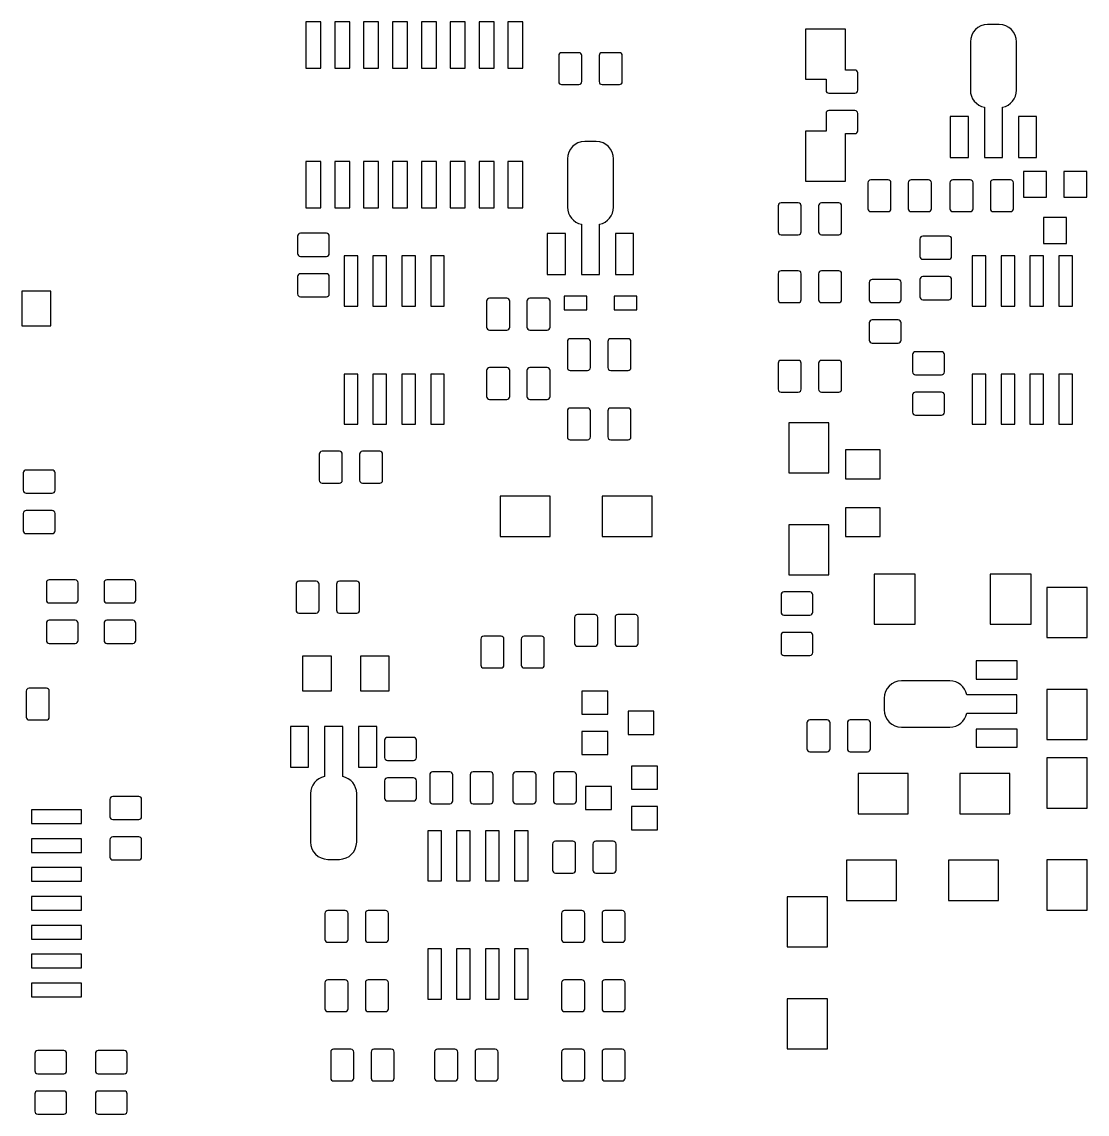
# Model space of a CAD drawing. Header units: millimetres. Extents: x 123.8 to 216.7, y 170.4 to 268.7.
# Drawn here: x 169.83 to 216.7, y 170.69 to 218.72 of the extents above; entities that cross this region are included whole.
import ezdxf

# ---------------------------------------------------------------- set-up
doc = ezdxf.new("R2010")
doc.units = ezdxf.units.MM

msp = doc.modelspace()

# ---------------------------------------------------------------- linework, layer by layer
at = {"color": 7, "linetype": 'Continuous'}
for p, q in [((182.989, 218.717), (182.329, 218.717)), ((182.329, 218.717), (182.329, 216.685)), ((182.989, 216.685), (182.989, 218.717)), ((184.259, 218.717), (183.599, 218.717)), ((183.599, 218.717), (183.599, 216.685)), ((184.259, 216.685), (184.259, 218.717)), ((185.529, 218.717), (184.869, 218.717)), ((184.869, 218.717), (184.869, 216.685)), ((185.529, 216.685), (185.529, 218.717)), ((186.799, 218.717), (186.139, 218.717)), ((186.139, 218.717), (186.139, 216.685)), ((186.799, 216.685), (186.799, 218.717)), ((188.069, 218.717), (187.409, 218.717)), ((187.409, 218.717), (187.409, 216.685)), ((188.069, 216.685), (188.069, 218.717)), ((189.339, 218.717), (188.679, 218.717)), ((188.679, 218.717), (188.679, 216.685)), ((189.339, 216.685), (189.339, 218.717)), ((190.609, 218.717), (189.949, 218.717)), ((189.949, 218.717), (189.949, 216.685)), ((190.609, 216.685), (190.609, 218.717)), ((191.879, 218.717), (191.219, 218.717)), ((191.219, 218.717), (191.219, 216.685)), ((191.879, 216.685), (191.879, 218.717)), ((212.833, 218.599), (212.325, 218.599)), ((206.077, 218.399), (204.307, 218.399)), ((204.307, 218.399), (204.307, 216.199)), ((206.077, 216.596), (206.077, 218.399)), ((211.563, 217.837), (211.563, 215.711)), ((213.595, 215.711), (213.595, 217.837)), ((193.454, 217.231), (193.454, 216.088)), ((194.343, 217.358), (193.581, 217.358)), ((194.47, 216.088), (194.47, 217.231)), ((195.232, 217.231), (195.232, 216.088)), ((196.121, 217.358), (195.359, 217.358)), ((196.248, 216.088), (196.248, 217.231)), ((182.329, 216.685), (182.989, 216.685)), ((183.599, 216.685), (184.259, 216.685)), ((184.869, 216.685), (185.529, 216.685)), ((186.139, 216.685), (186.799, 216.685)), ((187.409, 216.685), (188.069, 216.685)), ((188.679, 216.685), (189.339, 216.685)), ((189.949, 216.685), (190.609, 216.685)), ((191.219, 216.685), (191.879, 216.685)), ((204.307, 216.199), (205.213, 216.199)), ((205.213, 216.199), (205.213, 215.707)), ((206.483, 216.596), (206.077, 216.596)), ((206.61, 215.707), (206.61, 216.469)), ((193.581, 215.961), (194.343, 215.961)), ((195.359, 215.961), (196.121, 215.961)), ((205.34, 215.58), (206.483, 215.58)), ((206.483, 214.818), (205.34, 214.818)), ((212.179, 214.964), (212.179, 212.757)), ((212.979, 212.757), (212.979, 214.964)), ((205.213, 214.691), (205.213, 213.929)), ((206.61, 213.929), (206.61, 214.691)), ((211.48, 214.553), (210.68, 214.553)), ((210.68, 214.553), (210.68, 212.753)), ((211.48, 212.753), (211.48, 214.553)), ((214.478, 214.553), (213.678, 214.553)), ((213.678, 214.553), (213.678, 212.753)), ((214.478, 212.753), (214.478, 214.553)), ((205.214, 213.915), (204.307, 213.915)), ((204.307, 213.915), (204.307, 211.715)), ((206.077, 211.715), (206.077, 213.802)), ((206.077, 213.802), (206.483, 213.802)), ((195.105, 213.456), (194.597, 213.456)), ((182.989, 212.571), (182.329, 212.571)), ((182.329, 212.571), (182.329, 210.539)), ((182.989, 210.539), (182.989, 212.571)), ((184.259, 212.571), (183.599, 212.571)), ((183.599, 212.571), (183.599, 210.539)), ((184.259, 210.539), (184.259, 212.571)), ((185.529, 212.571), (184.869, 212.571)), ((184.869, 212.571), (184.869, 210.539)), ((185.529, 210.539), (185.529, 212.571)), ((186.799, 212.571), (186.139, 212.571)), ((186.139, 212.571), (186.139, 210.539)), ((186.799, 210.539), (186.799, 212.571)), ((188.069, 212.571), (187.409, 212.571)), ((187.409, 212.571), (187.409, 210.539)), ((188.069, 210.539), (188.069, 212.571)), ((189.339, 212.571), (188.679, 212.571)), ((188.679, 212.571), (188.679, 210.539)), ((189.339, 210.539), (189.339, 212.571)), ((190.609, 212.571), (189.949, 212.571)), ((189.949, 212.571), (189.949, 210.539)), ((190.609, 210.539), (190.609, 212.571)), ((191.879, 212.571), (191.219, 212.571)), ((191.219, 212.571), (191.219, 210.539)), ((191.879, 210.539), (191.879, 212.571)), ((193.835, 212.694), (193.835, 210.568)), ((195.867, 210.568), (195.867, 212.694)), ((210.68, 212.753), (211.48, 212.753)), ((212.179, 212.757), (212.979, 212.757)), ((213.678, 212.753), (214.478, 212.753)), ((214.911, 212.144), (213.895, 212.144)), ((213.895, 212.144), (213.895, 211.001)), ((214.911, 211.001), (214.911, 212.144)), ((216.689, 212.144), (215.673, 212.144)), ((215.673, 212.144), (215.673, 211.001)), ((216.689, 211.001), (216.689, 212.144)), ((204.307, 211.715), (206.077, 211.715)), ((207.055, 211.643), (207.055, 210.5)), ((207.944, 211.77), (207.182, 211.77)), ((208.071, 210.5), (208.071, 211.643)), ((208.833, 211.643), (208.833, 210.5)), ((209.722, 211.77), (208.96, 211.77)), ((209.849, 210.5), (209.849, 211.643)), ((210.665, 211.643), (210.665, 210.5)), ((211.554, 211.77), (210.792, 211.77)), ((211.681, 210.5), (211.681, 211.643)), ((212.443, 211.643), (212.443, 210.5)), ((213.332, 211.77), (212.57, 211.77)), ((213.459, 210.5), (213.459, 211.643)), ((213.895, 211.001), (214.911, 211.001)), ((215.673, 211.001), (216.689, 211.001)), ((182.329, 210.539), (182.989, 210.539)), ((183.599, 210.539), (184.259, 210.539)), ((184.869, 210.539), (185.529, 210.539)), ((186.139, 210.539), (186.799, 210.539)), ((187.409, 210.539), (188.069, 210.539)), ((188.679, 210.539), (189.339, 210.539)), ((189.949, 210.539), (190.609, 210.539)), ((191.219, 210.539), (191.879, 210.539)), ((203.106, 210.627), (203.106, 209.484)), ((203.995, 210.754), (203.233, 210.754)), ((204.122, 209.484), (204.122, 210.627)), ((204.884, 210.627), (204.884, 209.484)), ((205.773, 210.754), (205.011, 210.754)), ((205.9, 209.484), (205.9, 210.627)), ((207.182, 210.373), (207.944, 210.373)), ((208.96, 210.373), (209.722, 210.373)), ((210.792, 210.373), (211.554, 210.373)), ((212.57, 210.373), (213.332, 210.373)), ((215.8, 210.112), (214.784, 210.112)), ((214.784, 210.112), (214.784, 208.969)), ((215.8, 208.969), (215.8, 210.112)), ((183.23, 209.421), (182.087, 209.421)), ((194.451, 209.82), (194.451, 207.614)), ((195.251, 207.614), (195.251, 209.82)), ((181.96, 209.294), (181.96, 208.532)), ((183.357, 208.532), (183.357, 209.294)), ((193.752, 209.41), (192.952, 209.41)), ((192.952, 209.41), (192.952, 207.61)), ((193.752, 207.61), (193.752, 209.41)), ((196.75, 209.41), (195.95, 209.41)), ((195.95, 209.41), (195.95, 207.61)), ((196.75, 207.61), (196.75, 209.41)), ((203.233, 209.357), (203.995, 209.357)), ((205.011, 209.357), (205.773, 209.357)), ((209.341, 209.167), (209.341, 208.405)), ((210.611, 209.294), (209.468, 209.294)), ((210.738, 208.405), (210.738, 209.167)), ((214.784, 208.969), (215.8, 208.969)), ((182.087, 208.405), (183.23, 208.405)), ((184.61, 208.422), (184.01, 208.422)), ((184.01, 208.422), (184.01, 206.222)), ((184.61, 206.222), (184.61, 208.422)), ((185.88, 208.422), (185.28, 208.422)), ((185.28, 208.422), (185.28, 206.222)), ((185.88, 206.222), (185.88, 208.422)), ((187.15, 208.422), (186.55, 208.422)), ((186.55, 208.422), (186.55, 206.222)), ((187.15, 206.222), (187.15, 208.422)), ((188.42, 208.422), (187.82, 208.422)), ((187.82, 208.422), (187.82, 206.222)), ((188.42, 206.222), (188.42, 208.422)), ((209.468, 208.278), (210.611, 208.278)), ((212.244, 208.422), (211.644, 208.422)), ((211.644, 208.422), (211.644, 206.222)), ((212.244, 206.222), (212.244, 208.422)), ((213.514, 208.422), (212.914, 208.422)), ((212.914, 208.422), (212.914, 206.222)), ((213.514, 206.222), (213.514, 208.422)), ((214.784, 208.422), (214.184, 208.422)), ((214.184, 208.422), (214.184, 206.222)), ((214.784, 206.222), (214.784, 208.422)), ((216.054, 208.422), (215.454, 208.422)), ((215.454, 208.422), (215.454, 206.222)), ((216.054, 206.222), (216.054, 208.422)), ((181.96, 207.516), (181.96, 206.754)), ((183.23, 207.643), (182.087, 207.643)), ((183.357, 206.754), (183.357, 207.516)), ((192.952, 207.61), (193.752, 207.61)), ((194.451, 207.614), (195.251, 207.614)), ((195.95, 207.61), (196.75, 207.61)), ((203.106, 207.643), (203.106, 206.5)), ((203.995, 207.77), (203.233, 207.77)), ((204.122, 206.5), (204.122, 207.643)), ((204.884, 207.643), (204.884, 206.5)), ((205.773, 207.77), (205.011, 207.77)), ((205.9, 206.5), (205.9, 207.643)), ((210.611, 207.516), (209.468, 207.516)), ((207.118, 207.262), (207.118, 206.5)), ((208.388, 207.389), (207.245, 207.389)), ((208.515, 206.5), (208.515, 207.262)), ((209.341, 207.389), (209.341, 206.627)), ((210.738, 206.627), (210.738, 207.389)), ((171.102, 206.881), (169.832, 206.881)), ((169.832, 206.881), (169.832, 205.357)), ((171.102, 205.357), (171.102, 206.881)), ((182.087, 206.627), (183.23, 206.627)), ((191.168, 206.563), (190.406, 206.563)), ((192.946, 206.563), (192.184, 206.563)), ((194.692, 206.657), (193.692, 206.657)), ((193.692, 206.657), (193.692, 206.057)), ((194.692, 206.057), (194.692, 206.657)), ((196.892, 206.657), (195.892, 206.657)), ((195.892, 206.657), (195.892, 206.057)), ((196.892, 206.057), (196.892, 206.657)), ((184.01, 206.222), (184.61, 206.222)), ((185.28, 206.222), (185.88, 206.222)), ((186.55, 206.222), (187.15, 206.222)), ((187.82, 206.222), (188.42, 206.222)), ((190.279, 206.436), (190.279, 205.293)), ((191.295, 205.293), (191.295, 206.436)), ((192.057, 206.436), (192.057, 205.293)), ((193.073, 205.293), (193.073, 206.436)), ((193.692, 206.057), (194.692, 206.057)), ((195.892, 206.057), (196.892, 206.057)), ((203.233, 206.373), (203.995, 206.373)), ((205.011, 206.373), (205.773, 206.373)), ((207.245, 206.373), (208.388, 206.373)), ((209.468, 206.5), (210.611, 206.5)), ((211.644, 206.222), (212.244, 206.222)), ((212.914, 206.222), (213.514, 206.222)), ((214.184, 206.222), (214.784, 206.222)), ((215.454, 206.222), (216.054, 206.222)), ((208.388, 205.611), (207.245, 205.611)), ((169.832, 205.357), (171.102, 205.357)), ((190.406, 205.166), (191.168, 205.166)), ((192.184, 205.166), (192.946, 205.166)), ((207.118, 205.484), (207.118, 204.722)), ((208.515, 204.722), (208.515, 205.484)), ((193.835, 204.658), (193.835, 203.515)), ((194.724, 204.785), (193.962, 204.785)), ((194.851, 203.515), (194.851, 204.658)), ((195.613, 204.658), (195.613, 203.515)), ((196.502, 204.785), (195.74, 204.785)), ((196.629, 203.515), (196.629, 204.658)), ((207.245, 204.595), (208.388, 204.595)), ((210.293, 204.214), (209.15, 204.214)), ((203.106, 203.706), (203.106, 202.563)), ((203.995, 203.833), (203.233, 203.833)), ((204.122, 202.563), (204.122, 203.706)), ((204.884, 203.706), (204.884, 202.563)), ((205.773, 203.833), (205.011, 203.833)), ((205.9, 202.563), (205.9, 203.706)), ((209.023, 204.087), (209.023, 203.325)), ((210.42, 203.325), (210.42, 204.087)), ((184.61, 203.222), (184.01, 203.222)), ((184.01, 203.222), (184.01, 201.022)), ((184.61, 201.022), (184.61, 203.222)), ((185.88, 203.222), (185.28, 203.222)), ((185.28, 203.222), (185.28, 201.022)), ((185.88, 201.022), (185.88, 203.222)), ((187.15, 203.222), (186.55, 203.222)), ((186.55, 203.222), (186.55, 201.022)), ((187.15, 201.022), (187.15, 203.222)), ((188.42, 203.222), (187.82, 203.222)), ((187.82, 203.222), (187.82, 201.022)), ((188.42, 201.022), (188.42, 203.222)), ((190.279, 203.388), (190.279, 202.245)), ((191.168, 203.515), (190.406, 203.515)), ((191.295, 202.245), (191.295, 203.388)), ((192.057, 203.388), (192.057, 202.245)), ((192.946, 203.515), (192.184, 203.515)), ((193.073, 202.245), (193.073, 203.388)), ((193.962, 203.388), (194.724, 203.388)), ((195.74, 203.388), (196.502, 203.388)), ((209.15, 203.198), (210.293, 203.198)), ((212.244, 203.222), (211.644, 203.222)), ((211.644, 203.222), (211.644, 201.022)), ((212.244, 201.022), (212.244, 203.222)), ((213.514, 203.222), (212.914, 203.222)), ((212.914, 203.222), (212.914, 201.022)), ((213.514, 201.022), (213.514, 203.222)), ((214.784, 203.222), (214.184, 203.222)), ((214.184, 203.222), (214.184, 201.022)), ((214.784, 201.022), (214.784, 203.222)), ((216.054, 203.222), (215.454, 203.222)), ((215.454, 203.222), (215.454, 201.022)), ((216.054, 201.022), (216.054, 203.222)), ((203.233, 202.436), (203.995, 202.436)), ((205.011, 202.436), (205.773, 202.436)), ((209.023, 202.309), (209.023, 201.547)), ((210.293, 202.436), (209.15, 202.436)), ((210.42, 201.547), (210.42, 202.309)), ((190.406, 202.118), (191.168, 202.118)), ((192.184, 202.118), (192.946, 202.118)), ((194.724, 201.737), (193.962, 201.737)), ((196.502, 201.737), (195.74, 201.737)), ((193.835, 201.61), (193.835, 200.467)), ((194.851, 200.467), (194.851, 201.61)), ((195.613, 201.61), (195.613, 200.467)), ((196.629, 200.467), (196.629, 201.61)), ((209.15, 201.42), (210.293, 201.42)), ((184.01, 201.022), (184.61, 201.022)), ((185.28, 201.022), (185.88, 201.022)), ((186.55, 201.022), (187.15, 201.022)), ((187.82, 201.022), (188.42, 201.022)), ((205.342, 201.089), (203.572, 201.089)), ((203.572, 201.089), (203.572, 198.889)), ((205.342, 198.889), (205.342, 201.089)), ((211.644, 201.022), (212.244, 201.022)), ((212.914, 201.022), (213.514, 201.022)), ((214.184, 201.022), (214.784, 201.022)), ((215.454, 201.022), (216.054, 201.022)), ((193.962, 200.34), (194.724, 200.34)), ((195.74, 200.34), (196.502, 200.34)), ((183.802, 199.832), (183.04, 199.832)), ((185.58, 199.832), (184.818, 199.832)), ((207.599, 199.892), (206.075, 199.892)), ((206.075, 199.892), (206.075, 198.622)), ((207.599, 198.622), (207.599, 199.892)), ((182.913, 199.705), (182.913, 198.562)), ((183.929, 198.562), (183.929, 199.705)), ((184.691, 199.705), (184.691, 198.562)), ((185.707, 198.562), (185.707, 199.705)), ((169.895, 198.88), (169.895, 198.118)), ((171.165, 199.007), (170.022, 199.007)), ((171.292, 198.118), (171.292, 198.88)), ((203.572, 198.889), (205.342, 198.889)), ((183.04, 198.435), (183.802, 198.435)), ((184.818, 198.435), (185.58, 198.435)), ((206.075, 198.622), (207.599, 198.622)), ((170.022, 197.991), (171.165, 197.991)), ((193.074, 197.86), (190.874, 197.86)), ((190.874, 197.86), (190.874, 196.09)), ((193.074, 196.09), (193.074, 197.86)), ((197.558, 197.86), (195.358, 197.86)), ((195.358, 197.86), (195.358, 196.09)), ((197.558, 196.09), (197.558, 197.86)), ((169.895, 197.102), (169.895, 196.34)), ((171.165, 197.229), (170.022, 197.229)), ((171.292, 196.34), (171.292, 197.102)), ((207.599, 197.352), (206.075, 197.352)), ((206.075, 197.352), (206.075, 196.082)), ((207.599, 196.082), (207.599, 197.352)), ((205.342, 196.605), (203.572, 196.605)), ((203.572, 196.605), (203.572, 194.405)), ((205.342, 194.405), (205.342, 196.605)), ((170.022, 196.213), (171.165, 196.213)), ((190.874, 196.09), (193.074, 196.09)), ((195.358, 196.09), (197.558, 196.09)), ((206.075, 196.082), (207.599, 196.082)), ((170.911, 194.054), (170.911, 193.292)), ((172.181, 194.181), (171.038, 194.181)), ((172.308, 193.292), (172.308, 194.054)), ((173.451, 194.054), (173.451, 193.292)), ((174.721, 194.181), (173.578, 194.181)), ((174.848, 193.292), (174.848, 194.054)), ((182.786, 194.117), (182.024, 194.117)), ((184.564, 194.117), (183.802, 194.117)), ((203.572, 194.405), (205.342, 194.405)), ((209.136, 194.427), (207.336, 194.427)), ((207.336, 194.427), (207.336, 192.227)), ((209.136, 192.227), (209.136, 194.427)), ((214.236, 194.427), (212.436, 194.427)), ((212.436, 194.427), (212.436, 192.227)), ((214.236, 192.227), (214.236, 194.427)), ((181.897, 193.99), (181.897, 192.847)), ((182.913, 192.847), (182.913, 193.99)), ((183.675, 193.99), (183.675, 192.847)), ((184.691, 192.847), (184.691, 193.99)), ((204.506, 193.649), (203.363, 193.649)), ((216.703, 193.84), (214.933, 193.84)), ((214.933, 193.84), (214.933, 191.64)), ((216.703, 191.64), (216.703, 193.84)), ((171.038, 193.165), (172.181, 193.165)), ((173.578, 193.165), (174.721, 193.165)), ((203.236, 193.522), (203.236, 192.76)), ((204.633, 192.76), (204.633, 193.522)), ((182.024, 192.72), (182.786, 192.72)), ((183.802, 192.72), (184.564, 192.72)), ((195.041, 192.657), (194.279, 192.657)), ((196.819, 192.657), (196.057, 192.657)), ((203.363, 192.633), (204.506, 192.633)), ((170.911, 192.276), (170.911, 191.514)), ((172.181, 192.403), (171.038, 192.403)), ((172.308, 191.514), (172.308, 192.276)), ((173.451, 192.276), (173.451, 191.514)), ((174.721, 192.403), (173.578, 192.403)), ((174.848, 191.514), (174.848, 192.276)), ((194.152, 192.53), (194.152, 191.387)), ((195.168, 191.387), (195.168, 192.53)), ((195.93, 192.53), (195.93, 191.387)), ((196.946, 191.387), (196.946, 192.53)), ((207.336, 192.227), (209.136, 192.227)), ((212.436, 192.227), (214.236, 192.227)), ((190.914, 191.704), (190.152, 191.704)), ((192.692, 191.704), (191.93, 191.704)), ((203.236, 191.744), (203.236, 190.982)), ((204.506, 191.871), (203.363, 191.871)), ((204.633, 190.982), (204.633, 191.744)), ((171.038, 191.387), (172.181, 191.387)), ((173.578, 191.387), (174.721, 191.387)), ((190.025, 191.577), (190.025, 190.434)), ((191.041, 190.434), (191.041, 191.577)), ((191.803, 191.577), (191.803, 190.434)), ((192.819, 190.434), (192.819, 191.577)), ((194.279, 191.26), (195.041, 191.26)), ((196.057, 191.26), (196.819, 191.26)), ((214.933, 191.64), (216.703, 191.64)), ((183.457, 190.819), (182.187, 190.819)), ((182.187, 190.819), (182.187, 189.295)), ((183.457, 189.295), (183.457, 190.819)), ((185.997, 190.819), (184.727, 190.819)), ((184.727, 190.819), (184.727, 189.295)), ((185.997, 189.295), (185.997, 190.819)), ((203.363, 190.855), (204.506, 190.855)), ((190.152, 190.307), (190.914, 190.307)), ((191.93, 190.307), (192.692, 190.307)), ((213.616, 190.619), (211.816, 190.619)), ((211.816, 190.619), (211.816, 189.819)), ((213.616, 189.819), (213.616, 190.619)), ((210.658, 189.736), (208.532, 189.736)), ((211.816, 189.819), (213.616, 189.819)), ((170.022, 189.291), (170.022, 188.148)), ((170.911, 189.418), (170.149, 189.418)), ((171.038, 188.148), (171.038, 189.291)), ((182.187, 189.295), (183.457, 189.295)), ((184.727, 189.295), (185.997, 189.295)), ((195.613, 189.291), (194.47, 189.291)), ((194.47, 189.291), (194.47, 188.275)), ((195.613, 188.275), (195.613, 189.291)), ((216.703, 189.356), (214.933, 189.356)), ((214.933, 189.356), (214.933, 187.156)), ((216.703, 187.156), (216.703, 189.356)), ((207.77, 188.974), (207.77, 188.466)), ((213.612, 189.12), (211.406, 189.12)), ((213.612, 188.32), (213.612, 189.12)), ((196.502, 188.402), (196.502, 187.386)), ((197.645, 188.402), (196.502, 188.402)), ((197.645, 187.386), (197.645, 188.402)), ((211.406, 188.32), (213.612, 188.32)), ((170.149, 188.021), (170.911, 188.021)), ((194.47, 188.275), (195.613, 188.275)), ((204.376, 187.894), (204.376, 186.751)), ((205.265, 188.021), (204.503, 188.021)), ((205.392, 186.751), (205.392, 187.894)), ((206.154, 187.894), (206.154, 186.751)), ((207.043, 188.021), (206.281, 188.021)), ((207.17, 186.751), (207.17, 187.894)), ((182.449, 187.737), (181.649, 187.737)), ((181.649, 187.737), (181.649, 185.937)), ((182.449, 185.937), (182.449, 187.737)), ((183.948, 187.733), (183.148, 187.733)), ((183.148, 187.733), (183.148, 185.527)), ((183.948, 185.527), (183.948, 187.733)), ((185.447, 187.737), (184.647, 187.737)), ((184.647, 187.737), (184.647, 185.937)), ((185.447, 185.937), (185.447, 187.737)), ((194.47, 187.513), (194.47, 186.497)), ((195.613, 187.513), (194.47, 187.513)), ((195.613, 186.497), (195.613, 187.513)), ((196.502, 187.386), (197.645, 187.386)), ((208.532, 187.704), (210.658, 187.704)), ((213.616, 187.621), (211.816, 187.621)), ((211.816, 187.621), (211.816, 186.821)), ((213.616, 186.821), (213.616, 187.621)), ((185.793, 187.127), (185.793, 186.365)), ((187.063, 187.254), (185.92, 187.254)), ((187.19, 186.365), (187.19, 187.127)), ((214.933, 187.156), (216.703, 187.156)), ((194.47, 186.497), (195.613, 186.497)), ((204.503, 186.624), (205.265, 186.624)), ((206.281, 186.624), (207.043, 186.624)), ((211.816, 186.821), (213.616, 186.821)), ((181.649, 185.937), (182.449, 185.937)), ((184.647, 185.937), (185.447, 185.937)), ((185.92, 186.238), (187.063, 186.238)), ((197.802, 185.986), (196.659, 185.986)), ((196.659, 185.986), (196.659, 184.97)), ((197.802, 184.97), (197.802, 185.986)), ((216.703, 186.347), (214.933, 186.347)), ((214.933, 186.347), (214.933, 184.147)), ((216.703, 184.147), (216.703, 186.347)), ((187.063, 185.476), (185.92, 185.476)), ((187.777, 185.608), (187.777, 184.465)), ((188.666, 185.735), (187.904, 185.735)), ((188.793, 184.465), (188.793, 185.608)), ((189.555, 185.608), (189.555, 184.465)), ((190.444, 185.735), (189.682, 185.735)), ((190.571, 184.465), (190.571, 185.608)), ((191.441, 185.608), (191.441, 184.465)), ((192.33, 185.735), (191.568, 185.735)), ((192.457, 184.465), (192.457, 185.608)), ((193.219, 185.608), (193.219, 184.465)), ((194.108, 185.735), (193.346, 185.735)), ((194.235, 184.465), (194.235, 185.608)), ((206.622, 185.668), (206.622, 183.898)), ((208.822, 185.668), (206.622, 185.668)), ((208.822, 183.898), (208.822, 185.668)), ((211.106, 185.668), (211.106, 183.898)), ((213.306, 185.668), (211.106, 185.668)), ((213.306, 183.898), (213.306, 185.668)), ((185.793, 185.349), (185.793, 184.587)), ((187.19, 184.587), (187.19, 185.349)), ((195.77, 185.097), (194.627, 185.097)), ((194.627, 185.097), (194.627, 184.081)), ((195.77, 184.081), (195.77, 185.097)), ((196.659, 184.97), (197.802, 184.97)), ((173.705, 184.529), (173.705, 183.767)), ((174.975, 184.656), (173.832, 184.656)), ((175.102, 183.767), (175.102, 184.529)), ((182.532, 184.779), (182.532, 182.653)), ((184.564, 182.653), (184.564, 184.779)), ((185.92, 184.46), (187.063, 184.46)), ((170.262, 184.067), (170.262, 183.467)), ((172.462, 184.067), (170.262, 184.067)), ((172.462, 183.467), (172.462, 184.067)), ((187.904, 184.338), (188.666, 184.338)), ((189.682, 184.338), (190.444, 184.338)), ((191.568, 184.338), (192.33, 184.338)), ((193.346, 184.338), (194.108, 184.338)), ((194.627, 184.081), (195.77, 184.081)), ((196.659, 184.208), (196.659, 183.192)), ((197.802, 184.208), (196.659, 184.208)), ((197.802, 183.192), (197.802, 184.208)), ((214.933, 184.147), (216.703, 184.147)), ((173.832, 183.64), (174.975, 183.64)), ((206.622, 183.898), (208.822, 183.898)), ((211.106, 183.898), (213.306, 183.898)), ((170.262, 183.467), (172.462, 183.467)), ((188.293, 183.149), (187.693, 183.149)), ((187.693, 183.149), (187.693, 180.949)), ((188.293, 180.949), (188.293, 183.149)), ((189.563, 183.149), (188.963, 183.149)), ((188.963, 183.149), (188.963, 180.949)), ((189.563, 180.949), (189.563, 183.149)), ((190.833, 183.149), (190.233, 183.149)), ((190.233, 183.149), (190.233, 180.949)), ((190.833, 180.949), (190.833, 183.149)), ((192.103, 183.149), (191.503, 183.149)), ((191.503, 183.149), (191.503, 180.949)), ((192.103, 180.949), (192.103, 183.149)), ((196.659, 183.192), (197.802, 183.192)), ((170.262, 182.797), (170.262, 182.197)), ((172.462, 182.797), (170.262, 182.797)), ((172.462, 182.197), (172.462, 182.797)), ((173.705, 182.751), (173.705, 181.989)), ((174.975, 182.878), (173.832, 182.878)), ((175.102, 181.989), (175.102, 182.751)), ((193.181, 182.56), (193.181, 181.417)), ((194.07, 182.687), (193.308, 182.687)), ((194.197, 181.417), (194.197, 182.56)), ((194.959, 182.56), (194.959, 181.417)), ((195.848, 182.687), (195.086, 182.687)), ((195.975, 181.417), (195.975, 182.56)), ((170.262, 182.197), (172.462, 182.197)), ((173.832, 181.862), (174.975, 181.862)), ((183.294, 181.891), (183.802, 181.891)), ((206.114, 181.858), (206.114, 180.088)), ((208.314, 181.858), (206.114, 181.858)), ((208.314, 180.088), (208.314, 181.858)), ((210.598, 181.858), (210.598, 180.088)), ((212.798, 181.858), (210.598, 181.858)), ((212.798, 180.088), (212.798, 181.858)), ((216.703, 181.863), (214.933, 181.863)), ((214.933, 181.863), (214.933, 179.663)), ((216.703, 179.663), (216.703, 181.863)), ((170.262, 181.527), (170.262, 180.927)), ((172.462, 181.527), (170.262, 181.527)), ((172.462, 180.927), (172.462, 181.527)), ((193.308, 181.29), (194.07, 181.29)), ((195.086, 181.29), (195.848, 181.29)), ((170.262, 180.927), (172.462, 180.927)), ((187.693, 180.949), (188.293, 180.949)), ((188.963, 180.949), (189.563, 180.949)), ((190.233, 180.949), (190.833, 180.949)), ((191.503, 180.949), (192.103, 180.949)), ((170.262, 180.257), (170.262, 179.657)), ((172.462, 180.257), (170.262, 180.257)), ((172.462, 179.657), (172.462, 180.257)), ((205.273, 180.239), (203.503, 180.239)), ((203.503, 180.239), (203.503, 178.039)), ((205.273, 178.039), (205.273, 180.239)), ((170.262, 179.657), (172.462, 179.657)), ((184.056, 179.639), (183.294, 179.639)), ((185.834, 179.639), (185.072, 179.639)), ((194.47, 179.639), (193.708, 179.639)), ((196.248, 179.639), (195.486, 179.639)), ((206.114, 180.088), (208.314, 180.088)), ((210.598, 180.088), (212.798, 180.088)), ((214.933, 179.663), (216.703, 179.663)), ((183.167, 179.512), (183.167, 178.369)), ((184.183, 178.369), (184.183, 179.512)), ((184.945, 179.512), (184.945, 178.369)), ((185.961, 178.369), (185.961, 179.512)), ((193.581, 179.512), (193.581, 178.369)), ((194.597, 178.369), (194.597, 179.512)), ((195.359, 179.512), (195.359, 178.369)), ((196.375, 178.369), (196.375, 179.512)), ((170.262, 178.987), (170.262, 178.387)), ((172.462, 178.987), (170.262, 178.987)), ((172.462, 178.387), (172.462, 178.987)), ((170.262, 178.387), (172.462, 178.387)), ((183.294, 178.242), (184.056, 178.242)), ((185.072, 178.242), (185.834, 178.242)), ((193.708, 178.242), (194.47, 178.242)), ((195.486, 178.242), (196.248, 178.242)), ((170.262, 177.717), (170.262, 177.117)), ((172.462, 177.717), (170.262, 177.717)), ((172.462, 177.117), (172.462, 177.717)), ((188.293, 177.949), (187.693, 177.949)), ((187.693, 177.949), (187.693, 175.749)), ((188.293, 175.749), (188.293, 177.949)), ((189.563, 177.949), (188.963, 177.949)), ((188.963, 177.949), (188.963, 175.749)), ((189.563, 175.749), (189.563, 177.949)), ((190.833, 177.949), (190.233, 177.949)), ((190.233, 177.949), (190.233, 175.749)), ((190.833, 175.749), (190.833, 177.949)), ((192.103, 177.949), (191.503, 177.949)), ((191.503, 177.949), (191.503, 175.749)), ((192.103, 175.749), (192.103, 177.949)), ((203.503, 178.039), (205.273, 178.039)), ((170.262, 177.117), (172.462, 177.117)), ((170.262, 176.447), (170.262, 175.847)), ((172.462, 176.447), (170.262, 176.447)), ((172.462, 175.847), (172.462, 176.447)), ((183.167, 176.464), (183.167, 175.321)), ((184.056, 176.591), (183.294, 176.591)), ((184.183, 175.321), (184.183, 176.464)), ((184.945, 176.464), (184.945, 175.321)), ((185.834, 176.591), (185.072, 176.591)), ((185.961, 175.321), (185.961, 176.464)), ((193.581, 176.464), (193.581, 175.321)), ((194.47, 176.591), (193.708, 176.591)), ((194.597, 175.321), (194.597, 176.464)), ((195.359, 176.464), (195.359, 175.321)), ((196.248, 176.591), (195.486, 176.591)), ((196.375, 175.321), (196.375, 176.464)), ((170.262, 175.847), (172.462, 175.847)), ((187.693, 175.749), (188.293, 175.749)), ((188.963, 175.749), (189.563, 175.749)), ((190.233, 175.749), (190.833, 175.749)), ((191.503, 175.749), (192.103, 175.749)), ((205.273, 175.755), (203.503, 175.755)), ((203.503, 175.755), (203.503, 173.555)), ((205.273, 173.555), (205.273, 175.755)), ((183.294, 175.194), (184.056, 175.194)), ((185.072, 175.194), (185.834, 175.194)), ((193.708, 175.194), (194.47, 175.194)), ((195.486, 175.194), (196.248, 175.194)), ((171.673, 173.48), (170.53, 173.48)), ((174.34, 173.48), (173.197, 173.48)), ((183.421, 173.416), (183.421, 172.273)), ((184.31, 173.543), (183.548, 173.543)), ((184.437, 172.273), (184.437, 173.416)), ((185.199, 173.416), (185.199, 172.273)), ((186.088, 173.543), (185.326, 173.543)), ((186.215, 172.273), (186.215, 173.416)), ((187.993, 173.416), (187.993, 172.273)), ((188.882, 173.543), (188.12, 173.543)), ((189.009, 172.273), (189.009, 173.416)), ((189.771, 173.416), (189.771, 172.273)), ((190.66, 173.543), (189.898, 173.543)), ((190.787, 172.273), (190.787, 173.416)), ((193.581, 173.416), (193.581, 172.273)), ((194.47, 173.543), (193.708, 173.543)), ((194.597, 172.273), (194.597, 173.416)), ((195.359, 173.416), (195.359, 172.273)), ((196.248, 173.543), (195.486, 173.543)), ((196.375, 172.273), (196.375, 173.416)), ((203.503, 173.555), (205.273, 173.555)), ((170.403, 173.353), (170.403, 172.591)), ((171.8, 172.591), (171.8, 173.353)), ((173.07, 173.353), (173.07, 172.591)), ((174.467, 172.591), (174.467, 173.353)), ((170.53, 172.464), (171.673, 172.464)), ((173.197, 172.464), (174.34, 172.464)), ((183.548, 172.146), (184.31, 172.146)), ((185.326, 172.146), (186.088, 172.146)), ((188.12, 172.146), (188.882, 172.146)), ((189.898, 172.146), (190.66, 172.146)), ((193.708, 172.146), (194.47, 172.146)), ((195.486, 172.146), (196.248, 172.146)), ((170.403, 171.575), (170.403, 170.813)), ((171.673, 171.702), (170.53, 171.702)), ((171.8, 170.813), (171.8, 171.575)), ((173.07, 171.575), (173.07, 170.813)), ((174.34, 171.702), (173.197, 171.702)), ((174.467, 170.813), (174.467, 171.575)), ((170.53, 170.686), (171.673, 170.686)), ((173.197, 170.686), (174.34, 170.686))]:
    msp.add_line(p, q, dxfattribs=at)
for centre, radius, start, end in [((212.325, 217.837), 0.762, 90.0013, 179.9987), ((212.833, 217.837), 0.762, 0.0013, 89.9987), ((193.581, 217.231), 0.127, 90.0013, 179.9987), ((194.343, 217.231), 0.127, 0.0013, 89.9987), ((195.359, 217.231), 0.127, 90.0013, 179.9987), ((196.121, 217.231), 0.127, 0.0013, 89.9987), ((206.483, 216.469), 0.127, 0.0013, 89.9987), ((193.581, 216.088), 0.127, 180.0013, 269.9987), ((194.343, 216.088), 0.127, 270.0013, 0), ((195.359, 216.088), 0.127, 180.0013, 269.9987), ((196.121, 216.088), 0.127, 270.0013, 0), ((205.34, 215.707), 0.127, 180.0013, 270), ((206.483, 215.707), 0.127, 270.0013, 359.9987), ((212.325, 215.711), 0.762, 180.0013, 258.9527), ((212.833, 215.711), 0.762, 281.0473, 359.9987), ((205.34, 214.691), 0.127, 90.0013, 179.9987), ((206.483, 214.691), 0.127, 0.0013, 89.9987), ((205.34, 213.929), 0.127, 180.0013, 186.5571), ((206.483, 213.929), 0.127, 270.0013, 359.9987), ((194.597, 212.694), 0.762, 90.0013, 179.9987), ((195.105, 212.694), 0.762, 0.0013, 89.9987), ((207.182, 211.643), 0.127, 90.0013, 180), ((207.944, 211.643), 0.127, 0.0013, 89.9987), ((208.96, 211.643), 0.127, 90.0013, 180), ((209.722, 211.643), 0.127, 0.0013, 89.9987), ((210.792, 211.643), 0.127, 90.0013, 180), ((211.554, 211.643), 0.127, 0.0013, 89.9987), ((212.57, 211.643), 0.127, 90.0013, 180), ((213.332, 211.643), 0.127, 0.0013, 89.9987), ((194.597, 210.568), 0.762, 180.0013, 258.9527), ((195.105, 210.568), 0.762, 281.0473, 359.9987), ((203.233, 210.627), 0.127, 90.0013, 179.9987), ((203.995, 210.627), 0.127, 0.0013, 89.9987), ((205.011, 210.627), 0.127, 90.0013, 179.9987), ((205.773, 210.627), 0.127, 0.0013, 89.9987), ((207.182, 210.5), 0.127, 180.0013, 269.9987), ((207.944, 210.5), 0.127, 270.0013, 359.9987), ((208.96, 210.5), 0.127, 180.0013, 269.9987), ((209.722, 210.5), 0.127, 270.0013, 359.9987), ((210.792, 210.5), 0.127, 180.0013, 269.9987), ((211.554, 210.5), 0.127, 270.0013, 359.9987), ((212.57, 210.5), 0.127, 180.0013, 269.9987), ((213.332, 210.5), 0.127, 270.0013, 359.9987), ((182.087, 209.294), 0.127, 90.0013, 179.9987), ((183.23, 209.294), 0.127, 0.0013, 89.9987), ((203.233, 209.484), 0.127, 180.0013, 269.9987), ((203.995, 209.484), 0.127, 270.0013, 0), ((205.011, 209.484), 0.127, 180.0013, 269.9987), ((205.773, 209.484), 0.127, 270.0013, 0), ((209.468, 209.167), 0.127, 90.0013, 179.9987), ((210.611, 209.167), 0.127, 0.0013, 89.9987), ((182.087, 208.532), 0.127, 180.0013, 270), ((183.23, 208.532), 0.127, 270.0013, 359.9987), ((209.468, 208.405), 0.127, 180.0013, 270), ((210.611, 208.405), 0.127, 270.0013, 359.9987), ((182.087, 207.516), 0.127, 90.0013, 179.9987), ((183.23, 207.516), 0.127, 0.0013, 89.9987), ((203.233, 207.643), 0.127, 90.0013, 179.9987), ((203.995, 207.643), 0.127, 0.0013, 89.9987), ((205.011, 207.643), 0.127, 90.0013, 179.9987), ((205.773, 207.643), 0.127, 0.0013, 89.9987), ((209.468, 207.389), 0.127, 90.0013, 179.9987), ((210.611, 207.389), 0.127, 0.0013, 89.9987), ((207.245, 207.262), 0.127, 90.0013, 179.9987), ((208.388, 207.262), 0.127, 0.0013, 89.9987), ((182.087, 206.754), 0.127, 180.0013, 270), ((183.23, 206.754), 0.127, 270.0013, 359.9987), ((190.406, 206.436), 0.127, 90.0013, 180), ((191.168, 206.436), 0.127, 0.0013, 89.9987), ((192.184, 206.436), 0.127, 90.0013, 180), ((192.946, 206.436), 0.127, 0.0013, 89.9987), ((209.468, 206.627), 0.127, 180.0013, 270), ((210.611, 206.627), 0.127, 270.0013, 359.9987), ((203.233, 206.5), 0.127, 180.0013, 269.9987), ((203.995, 206.5), 0.127, 270.0013, 0), ((205.011, 206.5), 0.127, 180.0013, 269.9987), ((205.773, 206.5), 0.127, 270.0013, 0), ((207.245, 206.5), 0.127, 180.0013, 270), ((208.388, 206.5), 0.127, 270.0013, 359.9987), ((207.245, 205.484), 0.127, 90.0013, 179.9987), ((208.388, 205.484), 0.127, 0.0013, 89.9987), ((190.406, 205.293), 0.127, 180.0013, 269.9987), ((191.168, 205.293), 0.127, 270.0013, 359.9987), ((192.184, 205.293), 0.127, 180.0013, 269.9987), ((192.946, 205.293), 0.127, 270.0013, 359.9987), ((193.962, 204.658), 0.127, 90.0013, 180), ((194.724, 204.658), 0.127, 0.0013, 89.9987), ((195.74, 204.658), 0.127, 90.0013, 180), ((196.502, 204.658), 0.127, 0.0013, 89.9987), ((207.245, 204.722), 0.127, 180.0013, 270), ((208.388, 204.722), 0.127, 270.0013, 359.9987), ((209.15, 204.087), 0.127, 90.0013, 179.9987), ((210.293, 204.087), 0.127, 0.0013, 90), ((203.233, 203.706), 0.127, 90.0013, 179.9987), ((203.995, 203.706), 0.127, 0.0013, 89.9987), ((205.011, 203.706), 0.127, 90.0013, 179.9987), ((205.773, 203.706), 0.127, 0.0013, 89.9987), ((190.406, 203.388), 0.127, 90.0013, 179.9987), ((191.168, 203.388), 0.127, 0.0013, 89.9987), ((192.184, 203.388), 0.127, 90.0013, 179.9987), ((192.946, 203.388), 0.127, 0.0013, 89.9987), ((193.962, 203.515), 0.127, 180.0013, 269.9987), ((194.724, 203.515), 0.127, 270.0013, 359.9987), ((195.74, 203.515), 0.127, 180.0013, 269.9987), ((196.502, 203.515), 0.127, 270.0013, 359.9987), ((209.15, 203.325), 0.127, 180.0013, 269.9987), ((210.293, 203.325), 0.127, 270.0013, 359.9987), ((190.406, 202.245), 0.127, 180.0013, 269.9987), ((191.168, 202.245), 0.127, 270.0013, 0), ((192.184, 202.245), 0.127, 180.0013, 269.9987), ((192.946, 202.245), 0.127, 270.0013, 0), ((203.233, 202.563), 0.127, 180.0013, 269.9987), ((203.995, 202.563), 0.127, 270.0013, 0), ((205.011, 202.563), 0.127, 180.0013, 269.9987), ((205.773, 202.563), 0.127, 270.0013, 0), ((209.15, 202.309), 0.127, 90.0013, 179.9987), ((210.293, 202.309), 0.127, 0.0013, 90), ((193.962, 201.61), 0.127, 90.0013, 179.9987), ((194.724, 201.61), 0.127, 0.0013, 89.9987), ((195.74, 201.61), 0.127, 90.0013, 179.9987), ((196.502, 201.61), 0.127, 0.0013, 89.9987), ((209.15, 201.547), 0.127, 180.0013, 269.9987), ((210.293, 201.547), 0.127, 270.0013, 359.9987), ((193.962, 200.467), 0.127, 180.0013, 269.9987), ((194.724, 200.467), 0.127, 270.0013, 0), ((195.74, 200.467), 0.127, 180.0013, 269.9987), ((196.502, 200.467), 0.127, 270.0013, 0), ((183.04, 199.705), 0.127, 90.0013, 180), ((183.802, 199.705), 0.127, 0.0013, 89.9987), ((184.818, 199.705), 0.127, 90.0013, 180), ((185.58, 199.705), 0.127, 0.0013, 89.9987), ((170.022, 198.88), 0.127, 90.0013, 179.9987), ((171.165, 198.88), 0.127, 0.0013, 90), ((183.04, 198.562), 0.127, 180.0013, 269.9987), ((183.802, 198.562), 0.127, 270.0013, 359.9987), ((184.818, 198.562), 0.127, 180.0013, 269.9987), ((185.58, 198.562), 0.127, 270.0013, 359.9987), ((170.022, 198.118), 0.127, 180.0013, 269.9987), ((171.165, 198.118), 0.127, 270.0013, 359.9987), ((170.022, 197.102), 0.127, 90.0013, 179.9987), ((171.165, 197.102), 0.127, 0.0013, 90), ((170.022, 196.34), 0.127, 180.0013, 269.9987), ((171.165, 196.34), 0.127, 270.0013, 359.9987), ((171.038, 194.054), 0.127, 90.0013, 179.9987), ((172.181, 194.054), 0.127, 0.0013, 89.9987), ((173.578, 194.054), 0.127, 90.0013, 179.9987), ((174.721, 194.054), 0.127, 0.0013, 89.9987), ((182.024, 193.99), 0.127, 90.0013, 179.9987), ((182.786, 193.99), 0.127, 0.0013, 89.9987), ((183.802, 193.99), 0.127, 90.0013, 179.9987), ((184.564, 193.99), 0.127, 0.0013, 89.9987), ((203.363, 193.522), 0.127, 90.0013, 179.9987), ((204.506, 193.522), 0.127, 0.0013, 89.9987), ((171.038, 193.292), 0.127, 180.0013, 270), ((172.181, 193.292), 0.127, 270.0013, 359.9987), ((173.578, 193.292), 0.127, 180.0013, 270), ((174.721, 193.292), 0.127, 270.0013, 359.9987), ((182.024, 192.847), 0.127, 180.0013, 269.9987), ((182.786, 192.847), 0.127, 270.0013, 0), ((183.802, 192.847), 0.127, 180.0013, 269.9987), ((184.564, 192.847), 0.127, 270.0013, 0), ((194.279, 192.53), 0.127, 90.0013, 179.9987), ((195.041, 192.53), 0.127, 0.0013, 89.9987), ((196.057, 192.53), 0.127, 90.0013, 179.9987), ((196.819, 192.53), 0.127, 0.0013, 89.9987), ((203.363, 192.76), 0.127, 180.0013, 270), ((204.506, 192.76), 0.127, 270.0013, 359.9987), ((171.038, 192.276), 0.127, 90.0013, 179.9987), ((172.181, 192.276), 0.127, 0.0013, 89.9987), ((173.578, 192.276), 0.127, 90.0013, 179.9987), ((174.721, 192.276), 0.127, 0.0013, 89.9987), ((190.152, 191.577), 0.127, 90.0013, 180), ((190.914, 191.577), 0.127, 0.0013, 89.9987), ((191.93, 191.577), 0.127, 90.0013, 180), ((192.692, 191.577), 0.127, 0.0013, 89.9987), ((203.363, 191.744), 0.127, 90.0013, 179.9987), ((204.506, 191.744), 0.127, 0.0013, 89.9987), ((171.038, 191.514), 0.127, 180.0013, 270), ((172.181, 191.514), 0.127, 270.0013, 359.9987), ((173.578, 191.514), 0.127, 180.0013, 270), ((174.721, 191.514), 0.127, 270.0013, 359.9987), ((194.279, 191.387), 0.127, 180.0013, 269.9987), ((195.041, 191.387), 0.127, 270.0013, 0), ((196.057, 191.387), 0.127, 180.0013, 269.9987), ((196.819, 191.387), 0.127, 270.0013, 0), ((203.363, 190.982), 0.127, 180.0013, 270), ((204.506, 190.982), 0.127, 270.0013, 359.9987), ((190.152, 190.434), 0.127, 180.0013, 269.9987), ((190.914, 190.434), 0.127, 270.0013, 359.9987), ((191.93, 190.434), 0.127, 180.0013, 269.9987), ((192.692, 190.434), 0.127, 270.0013, 359.9987), ((208.532, 188.974), 0.762, 90.0013, 179.9987), ((210.658, 188.974), 0.762, 11.0473, 89.9987), ((170.149, 189.291), 0.127, 90.0013, 180), ((170.911, 189.291), 0.127, 0.0013, 89.9987), ((208.532, 188.466), 0.762, 180.0013, 269.9987), ((210.658, 188.466), 0.762, 270.0013, 348.9527), ((170.149, 188.148), 0.127, 180.0013, 269.9987), ((170.911, 188.148), 0.127, 270.0013, 359.9987), ((204.503, 187.894), 0.127, 90.0013, 179.9987), ((205.265, 187.894), 0.127, 0.0013, 89.9987), ((206.281, 187.894), 0.127, 90.0013, 179.9987), ((207.043, 187.894), 0.127, 0.0013, 89.9987), ((185.92, 187.127), 0.127, 90.0013, 179.9987), ((187.063, 187.127), 0.127, 0.0013, 90), ((185.92, 186.365), 0.127, 180.0013, 269.9987), ((187.063, 186.365), 0.127, 270.0013, 359.9987), ((204.503, 186.751), 0.127, 180.0013, 269.9987), ((205.265, 186.751), 0.127, 270.0013, 0), ((206.281, 186.751), 0.127, 180.0013, 269.9987), ((207.043, 186.751), 0.127, 270.0013, 0), ((183.294, 184.779), 0.762, 101.0473, 179.9987), ((183.802, 184.779), 0.762, 0.0013, 78.9527), ((185.92, 185.349), 0.127, 90.0013, 179.9987), ((187.063, 185.349), 0.127, 0.0013, 90), ((187.904, 185.608), 0.127, 90.0013, 180), ((188.666, 185.608), 0.127, 0.0013, 89.9987), ((189.682, 185.608), 0.127, 90.0013, 180), ((190.444, 185.608), 0.127, 0.0013, 89.9987), ((191.568, 185.608), 0.127, 90.0013, 179.9987), ((192.33, 185.608), 0.127, 0.0013, 89.9987), ((193.346, 185.608), 0.127, 90.0013, 179.9987), ((194.108, 185.608), 0.127, 0.0013, 89.9987), ((173.832, 184.529), 0.127, 90.0013, 179.9987), ((174.975, 184.529), 0.127, 0.0013, 89.9987), ((185.92, 184.587), 0.127, 180.0013, 269.9987), ((187.063, 184.587), 0.127, 270.0013, 359.9987), ((187.904, 184.465), 0.127, 180.0013, 269.9987), ((188.666, 184.465), 0.127, 270.0013, 359.9987), ((189.682, 184.465), 0.127, 180.0013, 269.9987), ((190.444, 184.465), 0.127, 270.0013, 359.9987), ((191.568, 184.465), 0.127, 180.0013, 269.9987), ((192.33, 184.465), 0.127, 270.0013, 0), ((193.346, 184.465), 0.127, 180.0013, 269.9987), ((194.108, 184.465), 0.127, 270.0013, 0), ((173.832, 183.767), 0.127, 180.0013, 270), ((174.975, 183.767), 0.127, 270.0013, 359.9987), ((173.832, 182.751), 0.127, 90.0013, 179.9987), ((174.975, 182.751), 0.127, 0.0013, 89.9987), ((183.294, 182.653), 0.762, 180.0013, 269.9987), ((183.802, 182.653), 0.762, 270.0013, 359.9987), ((193.308, 182.56), 0.127, 90.0013, 180), ((194.07, 182.56), 0.127, 0.0013, 89.9987), ((195.086, 182.56), 0.127, 90.0013, 180), ((195.848, 182.56), 0.127, 0.0013, 89.9987), ((173.832, 181.989), 0.127, 180.0013, 270), ((174.975, 181.989), 0.127, 270.0013, 359.9987), ((193.308, 181.417), 0.127, 180.0013, 269.9987), ((194.07, 181.417), 0.127, 270.0013, 359.9987), ((195.086, 181.417), 0.127, 180.0013, 269.9987), ((195.848, 181.417), 0.127, 270.0013, 359.9987), ((183.294, 179.512), 0.127, 90.0013, 179.9987), ((184.056, 179.512), 0.127, 0.0013, 89.9987), ((185.072, 179.512), 0.127, 90.0013, 179.9987), ((185.834, 179.512), 0.127, 0.0013, 89.9987), ((193.708, 179.512), 0.127, 90.0013, 180), ((194.47, 179.512), 0.127, 0.0013, 89.9987), ((195.486, 179.512), 0.127, 90.0013, 180), ((196.248, 179.512), 0.127, 0.0013, 89.9987), ((183.294, 178.369), 0.127, 180.0013, 269.9987), ((184.056, 178.369), 0.127, 270.0013, 0), ((185.072, 178.369), 0.127, 180.0013, 269.9987), ((185.834, 178.369), 0.127, 270.0013, 0), ((193.708, 178.369), 0.127, 180.0013, 269.9987), ((194.47, 178.369), 0.127, 270.0013, 359.9987), ((195.486, 178.369), 0.127, 180.0013, 269.9987), ((196.248, 178.369), 0.127, 270.0013, 359.9987), ((183.294, 176.464), 0.127, 90.0013, 179.9987), ((184.056, 176.464), 0.127, 0.0013, 89.9987), ((185.072, 176.464), 0.127, 90.0013, 179.9987), ((185.834, 176.464), 0.127, 0.0013, 89.9987), ((193.708, 176.464), 0.127, 90.0013, 180), ((194.47, 176.464), 0.127, 0.0013, 89.9987), ((195.486, 176.464), 0.127, 90.0013, 180), ((196.248, 176.464), 0.127, 0.0013, 89.9987), ((183.294, 175.321), 0.127, 180.0013, 269.9987), ((184.056, 175.321), 0.127, 270.0013, 0), ((185.072, 175.321), 0.127, 180.0013, 269.9987), ((185.834, 175.321), 0.127, 270.0013, 0), ((193.708, 175.321), 0.127, 180.0013, 269.9987), ((194.47, 175.321), 0.127, 270.0013, 359.9987), ((195.486, 175.321), 0.127, 180.0013, 269.9987), ((196.248, 175.321), 0.127, 270.0013, 359.9987), ((170.53, 173.353), 0.127, 90.0013, 179.9987), ((171.673, 173.353), 0.127, 0.0013, 89.9987), ((173.197, 173.353), 0.127, 90.0013, 179.9987), ((174.34, 173.353), 0.127, 0.0013, 90), ((183.548, 173.416), 0.127, 90.0013, 180), ((184.31, 173.416), 0.127, 0.0013, 89.9987), ((185.326, 173.416), 0.127, 90.0013, 180), ((186.088, 173.416), 0.127, 0.0013, 89.9987), ((188.12, 173.416), 0.127, 90.0013, 179.9987), ((188.882, 173.416), 0.127, 0.0013, 89.9987), ((189.898, 173.416), 0.127, 90.0013, 179.9987), ((190.66, 173.416), 0.127, 0.0013, 89.9987), ((193.708, 173.416), 0.127, 90.0013, 179.9987), ((194.47, 173.416), 0.127, 0.0013, 89.9987), ((195.486, 173.416), 0.127, 90.0013, 179.9987), ((196.248, 173.416), 0.127, 0.0013, 89.9987), ((170.53, 172.591), 0.127, 180.0013, 270), ((171.673, 172.591), 0.127, 270.0013, 359.9987), ((173.197, 172.591), 0.127, 180.0013, 269.9987), ((174.34, 172.591), 0.127, 270.0013, 359.9987), ((183.548, 172.273), 0.127, 180.0013, 269.9987), ((184.31, 172.273), 0.127, 270.0013, 359.9987), ((185.326, 172.273), 0.127, 180.0013, 269.9987), ((186.088, 172.273), 0.127, 270.0013, 359.9987), ((188.12, 172.273), 0.127, 180.0013, 269.9987), ((188.882, 172.273), 0.127, 270.0013, 0), ((189.898, 172.273), 0.127, 180.0013, 269.9987), ((190.66, 172.273), 0.127, 270.0013, 0), ((193.708, 172.273), 0.127, 180.0013, 269.9987), ((194.47, 172.273), 0.127, 270.0013, 0), ((195.486, 172.273), 0.127, 180.0013, 269.9987), ((196.248, 172.273), 0.127, 270.0013, 0), ((170.53, 171.575), 0.127, 90.0013, 179.9987), ((171.673, 171.575), 0.127, 0.0013, 89.9987), ((173.197, 171.575), 0.127, 90.0013, 179.9987), ((174.34, 171.575), 0.127, 0.0013, 90), ((170.53, 170.813), 0.127, 180.0013, 270), ((171.673, 170.813), 0.127, 270.0013, 359.9987), ((173.197, 170.813), 0.127, 180.0013, 269.9987), ((174.34, 170.813), 0.127, 270.0013, 359.9987)]:
    msp.add_arc(centre, radius, start, end, dxfattribs=at)

doc.saveas('drawing.dxf')
